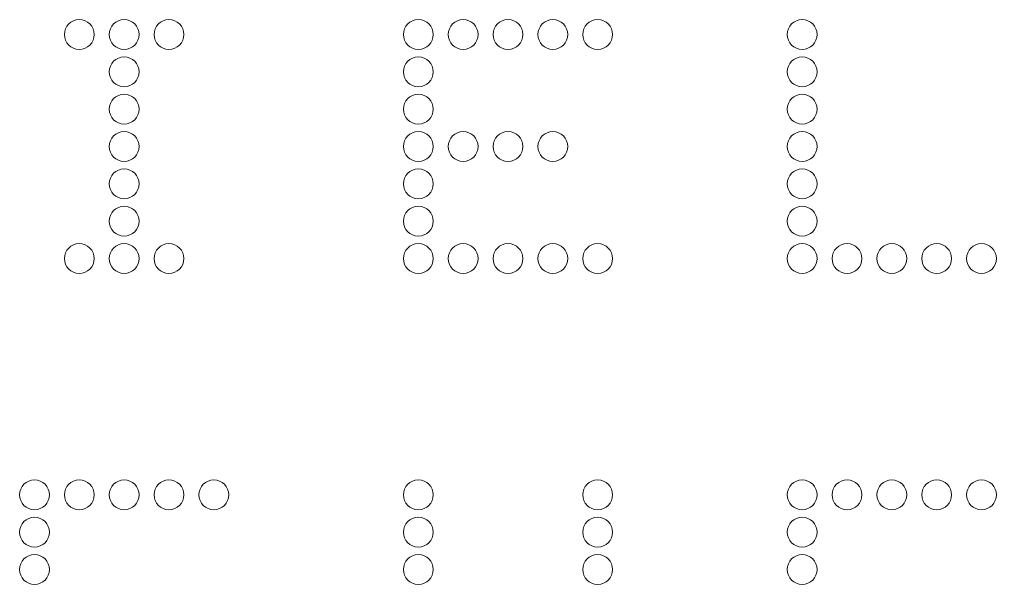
# Model space of a CAD drawing. Header units: millimetres. Extents: x -116 to 116, y -116 to 114.
# Drawn here: x -54.35 to -11.92, y -29.2 to -4.66 of the extents above; entities that cross this region are included whole.
import ezdxf

# ---------------------------------------------------------------- set-up
doc = ezdxf.new("R2010")
doc.units = ezdxf.units.MM
doc.header["$MEASUREMENT"] = 0
doc.layers.add('Laag 1', color=7, linetype='Continuous')

msp = doc.modelspace()

# ---------------------------------------------------------------- linework, layer by layer
at = {"layer": 'Laag 1', "color": 250, "lineweight": 9}
for points in [[(-52.4058, -5.3047), (-52.4058, -5.6617), (-52.1137, -5.9538), (-51.7567, -5.9538), (-51.7567, -5.9538), (-51.3996, -5.9538), (-51.1075, -5.6617), (-51.1075, -5.3047), (-51.1075, -5.3047), (-51.1075, -4.9477), (-51.3996, -4.6556), (-51.7567, -4.6556), (-51.7567, -4.6556), (-52.1137, -4.6556), (-52.4058, -4.9477), (-52.4058, -5.3047)], [(-50.4584, -5.3047), (-50.4584, -5.6617), (-50.1663, -5.9538), (-49.8093, -5.9538), (-49.8093, -5.9538), (-49.4523, -5.9538), (-49.1602, -5.6617), (-49.1602, -5.3047), (-49.1602, -5.3047), (-49.1602, -4.9477), (-49.4523, -4.6556), (-49.8093, -4.6556), (-49.8093, -4.6556), (-50.1663, -4.6556), (-50.4584, -4.9477), (-50.4584, -5.3047)], [(-48.5111, -5.3047), (-48.5111, -5.6617), (-48.219, -5.9538), (-47.862, -5.9538), (-47.862, -5.9538), (-47.505, -5.9538), (-47.2129, -5.6617), (-47.2129, -5.3047), (-47.2129, -5.3047), (-47.2129, -4.9477), (-47.505, -4.6556), (-47.862, -4.6556), (-47.862, -4.6556), (-48.219, -4.6556), (-48.5111, -4.9477), (-48.5111, -5.3047)], [(-37.68, -5.3047), (-37.68, -5.6617), (-37.3879, -5.9538), (-37.0309, -5.9538), (-37.0309, -5.9538), (-36.6739, -5.9538), (-36.3818, -5.6617), (-36.3818, -5.3047), (-36.3818, -5.3047), (-36.3818, -4.9477), (-36.6739, -4.6556), (-37.0309, -4.6556), (-37.0309, -4.6556), (-37.3879, -4.6556), (-37.68, -4.9477), (-37.68, -5.3047)], [(-35.7327, -5.3047), (-35.7327, -5.6617), (-35.4406, -5.9538), (-35.0836, -5.9538), (-35.0836, -5.9538), (-34.7265, -5.9538), (-34.4344, -5.6617), (-34.4344, -5.3047), (-34.4344, -5.3047), (-34.4344, -4.9477), (-34.7265, -4.6556), (-35.0836, -4.6556), (-35.0836, -4.6556), (-35.4406, -4.6556), (-35.7327, -4.9477), (-35.7327, -5.3047)], [(-33.7853, -5.3047), (-33.7853, -5.6617), (-33.4932, -5.9538), (-33.1362, -5.9538), (-33.1362, -5.9538), (-32.7792, -5.9538), (-32.4871, -5.6617), (-32.4871, -5.3047), (-32.4871, -5.3047), (-32.4871, -4.9477), (-32.7792, -4.6556), (-33.1362, -4.6556), (-33.1362, -4.6556), (-33.4932, -4.6556), (-33.7853, -4.9477), (-33.7853, -5.3047)], [(-31.838, -5.3047), (-31.838, -5.6617), (-31.5459, -5.9538), (-31.1889, -5.9538), (-31.1889, -5.9538), (-30.8319, -5.9538), (-30.5398, -5.6617), (-30.5398, -5.3047), (-30.5398, -5.3047), (-30.5398, -4.9477), (-30.8319, -4.6556), (-31.1889, -4.6556), (-31.1889, -4.6556), (-31.5459, -4.6556), (-31.838, -4.9477), (-31.838, -5.3047)], [(-29.8907, -5.3047), (-29.8907, -5.6617), (-29.5986, -5.9538), (-29.2415, -5.9538), (-29.2415, -5.9538), (-28.8845, -5.9538), (-28.5924, -5.6617), (-28.5924, -5.3047), (-28.5924, -5.3047), (-28.5924, -4.9477), (-28.8845, -4.6556), (-29.2415, -4.6556), (-29.2415, -4.6556), (-29.5986, -4.6556), (-29.8907, -4.9477), (-29.8907, -5.3047)], [(-21.0069, -5.3047), (-21.0069, -5.6617), (-20.7148, -5.9538), (-20.3578, -5.9538), (-20.3578, -5.9538), (-20.0008, -5.9538), (-19.7087, -5.6617), (-19.7087, -5.3047), (-19.7087, -5.3047), (-19.7087, -4.9477), (-20.0008, -4.6556), (-20.3578, -4.6556), (-20.3578, -4.6556), (-20.7148, -4.6556), (-21.0069, -4.9477), (-21.0069, -5.3047)], [(-50.4584, -6.9275), (-50.4584, -7.2845), (-50.1663, -7.5766), (-49.8093, -7.5766), (-49.8093, -7.5766), (-49.4523, -7.5766), (-49.1602, -7.2845), (-49.1602, -6.9275), (-49.1602, -6.9275), (-49.1602, -6.5705), (-49.4523, -6.2784), (-49.8093, -6.2784), (-49.8093, -6.2784), (-50.1663, -6.2784), (-50.4584, -6.5705), (-50.4584, -6.9275)], [(-37.68, -6.9275), (-37.68, -7.2845), (-37.3879, -7.5766), (-37.0309, -7.5766), (-37.0309, -7.5766), (-36.6739, -7.5766), (-36.3818, -7.2845), (-36.3818, -6.9275), (-36.3818, -6.9275), (-36.3818, -6.5705), (-36.6739, -6.2784), (-37.0309, -6.2784), (-37.0309, -6.2784), (-37.3879, -6.2784), (-37.68, -6.5705), (-37.68, -6.9275)], [(-21.0069, -6.9275), (-21.0069, -7.2845), (-20.7148, -7.5766), (-20.3578, -7.5766), (-20.3578, -7.5766), (-20.0008, -7.5766), (-19.7087, -7.2845), (-19.7087, -6.9275), (-19.7087, -6.9275), (-19.7087, -6.5705), (-20.0008, -6.2784), (-20.3578, -6.2784), (-20.3578, -6.2784), (-20.7148, -6.2784), (-21.0069, -6.5705), (-21.0069, -6.9275)], [(-50.4584, -8.5503), (-50.4584, -8.9073), (-50.1663, -9.1994), (-49.8093, -9.1994), (-49.8093, -9.1994), (-49.4523, -9.1994), (-49.1602, -8.9073), (-49.1602, -8.5503), (-49.1602, -8.5503), (-49.1602, -8.1933), (-49.4523, -7.9012), (-49.8093, -7.9012), (-49.8093, -7.9012), (-50.1663, -7.9012), (-50.4584, -8.1933), (-50.4584, -8.5503)], [(-37.68, -8.5503), (-37.68, -8.9073), (-37.3879, -9.1994), (-37.0309, -9.1994), (-37.0309, -9.1994), (-36.6739, -9.1994), (-36.3818, -8.9073), (-36.3818, -8.5503), (-36.3818, -8.5503), (-36.3818, -8.1933), (-36.6739, -7.9012), (-37.0309, -7.9012), (-37.0309, -7.9012), (-37.3879, -7.9012), (-37.68, -8.1933), (-37.68, -8.5503)], [(-21.0069, -8.5503), (-21.0069, -8.9073), (-20.7148, -9.1994), (-20.3578, -9.1994), (-20.3578, -9.1994), (-20.0008, -9.1994), (-19.7087, -8.9073), (-19.7087, -8.5503), (-19.7087, -8.5503), (-19.7087, -8.1933), (-20.0008, -7.9012), (-20.3578, -7.9012), (-20.3578, -7.9012), (-20.7148, -7.9012), (-21.0069, -8.1933), (-21.0069, -8.5503)], [(-50.4584, -10.173), (-50.4584, -10.5301), (-50.1663, -10.8222), (-49.8093, -10.8222), (-49.8093, -10.8222), (-49.4523, -10.8222), (-49.1602, -10.5301), (-49.1602, -10.173), (-49.1602, -10.173), (-49.1602, -9.816), (-49.4523, -9.5239), (-49.8093, -9.5239), (-49.8093, -9.5239), (-50.1663, -9.5239), (-50.4584, -9.816), (-50.4584, -10.173)], [(-37.68, -10.173), (-37.68, -10.5301), (-37.3879, -10.8222), (-37.0309, -10.8222), (-37.0309, -10.8222), (-36.6739, -10.8222), (-36.3818, -10.5301), (-36.3818, -10.173), (-36.3818, -10.173), (-36.3818, -9.816), (-36.6739, -9.5239), (-37.0309, -9.5239), (-37.0309, -9.5239), (-37.3879, -9.5239), (-37.68, -9.816), (-37.68, -10.173)], [(-35.7327, -10.173), (-35.7327, -10.5301), (-35.4406, -10.8222), (-35.0836, -10.8222), (-35.0836, -10.8222), (-34.7265, -10.8222), (-34.4344, -10.5301), (-34.4344, -10.173), (-34.4344, -10.173), (-34.4344, -9.816), (-34.7265, -9.5239), (-35.0836, -9.5239), (-35.0836, -9.5239), (-35.4406, -9.5239), (-35.7327, -9.816), (-35.7327, -10.173)], [(-33.7853, -10.173), (-33.7853, -10.5301), (-33.4932, -10.8222), (-33.1362, -10.8222), (-33.1362, -10.8222), (-32.7792, -10.8222), (-32.4871, -10.5301), (-32.4871, -10.173), (-32.4871, -10.173), (-32.4871, -9.816), (-32.7792, -9.5239), (-33.1362, -9.5239), (-33.1362, -9.5239), (-33.4932, -9.5239), (-33.7853, -9.816), (-33.7853, -10.173)], [(-31.838, -10.173), (-31.838, -10.5301), (-31.5459, -10.8222), (-31.1889, -10.8222), (-31.1889, -10.8222), (-30.8319, -10.8222), (-30.5398, -10.5301), (-30.5398, -10.173), (-30.5398, -10.173), (-30.5398, -9.816), (-30.8319, -9.5239), (-31.1889, -9.5239), (-31.1889, -9.5239), (-31.5459, -9.5239), (-31.838, -9.816), (-31.838, -10.173)], [(-21.0069, -10.173), (-21.0069, -10.5301), (-20.7148, -10.8222), (-20.3578, -10.8222), (-20.3578, -10.8222), (-20.0008, -10.8222), (-19.7087, -10.5301), (-19.7087, -10.173), (-19.7087, -10.173), (-19.7087, -9.816), (-20.0008, -9.5239), (-20.3578, -9.5239), (-20.3578, -9.5239), (-20.7148, -9.5239), (-21.0069, -9.816), (-21.0069, -10.173)], [(-50.4584, -11.7958), (-50.4584, -12.1528), (-50.1663, -12.4449), (-49.8093, -12.4449), (-49.8093, -12.4449), (-49.4523, -12.4449), (-49.1602, -12.1528), (-49.1602, -11.7958), (-49.1602, -11.7958), (-49.1602, -11.4388), (-49.4523, -11.1467), (-49.8093, -11.1467), (-49.8093, -11.1467), (-50.1663, -11.1467), (-50.4584, -11.4388), (-50.4584, -11.7958)], [(-37.68, -11.7958), (-37.68, -12.1528), (-37.3879, -12.4449), (-37.0309, -12.4449), (-37.0309, -12.4449), (-36.6739, -12.4449), (-36.3818, -12.1528), (-36.3818, -11.7958), (-36.3818, -11.7958), (-36.3818, -11.4388), (-36.6739, -11.1467), (-37.0309, -11.1467), (-37.0309, -11.1467), (-37.3879, -11.1467), (-37.68, -11.4388), (-37.68, -11.7958)], [(-21.0069, -11.7958), (-21.0069, -12.1528), (-20.7148, -12.4449), (-20.3578, -12.4449), (-20.3578, -12.4449), (-20.0008, -12.4449), (-19.7087, -12.1528), (-19.7087, -11.7958), (-19.7087, -11.7958), (-19.7087, -11.4388), (-20.0008, -11.1467), (-20.3578, -11.1467), (-20.3578, -11.1467), (-20.7148, -11.1467), (-21.0069, -11.4388), (-21.0069, -11.7958)], [(-50.4584, -13.4186), (-50.4584, -13.7756), (-50.1663, -14.0677), (-49.8093, -14.0677), (-49.8093, -14.0677), (-49.4523, -14.0677), (-49.1602, -13.7756), (-49.1602, -13.4186), (-49.1602, -13.4186), (-49.1602, -13.0616), (-49.4523, -12.7695), (-49.8093, -12.7695), (-49.8093, -12.7695), (-50.1663, -12.7695), (-50.4584, -13.0616), (-50.4584, -13.4186)], [(-37.68, -13.4186), (-37.68, -13.7756), (-37.3879, -14.0677), (-37.0309, -14.0677), (-37.0309, -14.0677), (-36.6739, -14.0677), (-36.3818, -13.7756), (-36.3818, -13.4186), (-36.3818, -13.4186), (-36.3818, -13.0616), (-36.6739, -12.7695), (-37.0309, -12.7695), (-37.0309, -12.7695), (-37.3879, -12.7695), (-37.68, -13.0616), (-37.68, -13.4186)], [(-21.0069, -13.4186), (-21.0069, -13.7756), (-20.7148, -14.0677), (-20.3578, -14.0677), (-20.3578, -14.0677), (-20.0008, -14.0677), (-19.7087, -13.7756), (-19.7087, -13.4186), (-19.7087, -13.4186), (-19.7087, -13.0616), (-20.0008, -12.7695), (-20.3578, -12.7695), (-20.3578, -12.7695), (-20.7148, -12.7695), (-21.0069, -13.0616), (-21.0069, -13.4186)], [(-52.4058, -15.0414), (-52.4058, -15.3984), (-52.1137, -15.6905), (-51.7567, -15.6905), (-51.7567, -15.6905), (-51.3996, -15.6905), (-51.1075, -15.3984), (-51.1075, -15.0414), (-51.1075, -15.0414), (-51.1075, -14.6844), (-51.3996, -14.3923), (-51.7567, -14.3923), (-51.7567, -14.3923), (-52.1137, -14.3923), (-52.4058, -14.6844), (-52.4058, -15.0414)], [(-50.4584, -15.0414), (-50.4584, -15.3984), (-50.1663, -15.6905), (-49.8093, -15.6905), (-49.8093, -15.6905), (-49.4523, -15.6905), (-49.1602, -15.3984), (-49.1602, -15.0414), (-49.1602, -15.0414), (-49.1602, -14.6844), (-49.4523, -14.3923), (-49.8093, -14.3923), (-49.8093, -14.3923), (-50.1663, -14.3923), (-50.4584, -14.6844), (-50.4584, -15.0414)], [(-48.5111, -15.0414), (-48.5111, -15.3984), (-48.219, -15.6905), (-47.862, -15.6905), (-47.862, -15.6905), (-47.505, -15.6905), (-47.2129, -15.3984), (-47.2129, -15.0414), (-47.2129, -15.0414), (-47.2129, -14.6844), (-47.505, -14.3923), (-47.862, -14.3923), (-47.862, -14.3923), (-48.219, -14.3923), (-48.5111, -14.6844), (-48.5111, -15.0414)], [(-37.68, -15.0414), (-37.68, -15.3984), (-37.3879, -15.6905), (-37.0309, -15.6905), (-37.0309, -15.6905), (-36.6739, -15.6905), (-36.3818, -15.3984), (-36.3818, -15.0414), (-36.3818, -15.0414), (-36.3818, -14.6844), (-36.6739, -14.3923), (-37.0309, -14.3923), (-37.0309, -14.3923), (-37.3879, -14.3923), (-37.68, -14.6844), (-37.68, -15.0414)], [(-35.7327, -15.0414), (-35.7327, -15.3984), (-35.4406, -15.6905), (-35.0836, -15.6905), (-35.0836, -15.6905), (-34.7265, -15.6905), (-34.4344, -15.3984), (-34.4344, -15.0414), (-34.4344, -15.0414), (-34.4344, -14.6844), (-34.7265, -14.3923), (-35.0836, -14.3923), (-35.0836, -14.3923), (-35.4406, -14.3923), (-35.7327, -14.6844), (-35.7327, -15.0414)], [(-33.7853, -15.0414), (-33.7853, -15.3984), (-33.4932, -15.6905), (-33.1362, -15.6905), (-33.1362, -15.6905), (-32.7792, -15.6905), (-32.4871, -15.3984), (-32.4871, -15.0414), (-32.4871, -15.0414), (-32.4871, -14.6844), (-32.7792, -14.3923), (-33.1362, -14.3923), (-33.1362, -14.3923), (-33.4932, -14.3923), (-33.7853, -14.6844), (-33.7853, -15.0414)], [(-31.838, -15.0414), (-31.838, -15.3984), (-31.5459, -15.6905), (-31.1889, -15.6905), (-31.1889, -15.6905), (-30.8319, -15.6905), (-30.5398, -15.3984), (-30.5398, -15.0414), (-30.5398, -15.0414), (-30.5398, -14.6844), (-30.8319, -14.3923), (-31.1889, -14.3923), (-31.1889, -14.3923), (-31.5459, -14.3923), (-31.838, -14.6844), (-31.838, -15.0414)], [(-29.8907, -15.0414), (-29.8907, -15.3984), (-29.5986, -15.6905), (-29.2415, -15.6905), (-29.2415, -15.6905), (-28.8845, -15.6905), (-28.5924, -15.3984), (-28.5924, -15.0414), (-28.5924, -15.0414), (-28.5924, -14.6844), (-28.8845, -14.3923), (-29.2415, -14.3923), (-29.2415, -14.3923), (-29.5986, -14.3923), (-29.8907, -14.6844), (-29.8907, -15.0414)], [(-21.0069, -15.0414), (-21.0069, -15.3984), (-20.7148, -15.6905), (-20.3578, -15.6905), (-20.3578, -15.6905), (-20.0008, -15.6905), (-19.7087, -15.3984), (-19.7087, -15.0414), (-19.7087, -15.0414), (-19.7087, -14.6844), (-20.0008, -14.3923), (-20.3578, -14.3923), (-20.3578, -14.3923), (-20.7148, -14.3923), (-21.0069, -14.6844), (-21.0069, -15.0414)], [(-19.0596, -15.0414), (-19.0596, -15.3984), (-18.7675, -15.6905), (-18.4105, -15.6905), (-18.4105, -15.6905), (-18.0534, -15.6905), (-17.7613, -15.3984), (-17.7613, -15.0414), (-17.7613, -15.0414), (-17.7613, -14.6844), (-18.0534, -14.3923), (-18.4105, -14.3923), (-18.4105, -14.3923), (-18.7675, -14.3923), (-19.0596, -14.6844), (-19.0596, -15.0414)], [(-17.1122, -15.0414), (-17.1122, -15.3984), (-16.8201, -15.6905), (-16.4631, -15.6905), (-16.4631, -15.6905), (-16.1061, -15.6905), (-15.814, -15.3984), (-15.814, -15.0414), (-15.814, -15.0414), (-15.814, -14.6844), (-16.1061, -14.3923), (-16.4631, -14.3923), (-16.4631, -14.3923), (-16.8201, -14.3923), (-17.1122, -14.6844), (-17.1122, -15.0414)], [(-15.1649, -15.0414), (-15.1649, -15.3984), (-14.8728, -15.6905), (-14.5158, -15.6905), (-14.5158, -15.6905), (-14.1588, -15.6905), (-13.8667, -15.3984), (-13.8667, -15.0414), (-13.8667, -15.0414), (-13.8667, -14.6844), (-14.1588, -14.3923), (-14.5158, -14.3923), (-14.5158, -14.3923), (-14.8728, -14.3923), (-15.1649, -14.6844), (-15.1649, -15.0414)], [(-13.2176, -15.0414), (-13.2176, -15.3984), (-12.9255, -15.6905), (-12.5684, -15.6905), (-12.5684, -15.6905), (-12.2114, -15.6905), (-11.9193, -15.3984), (-11.9193, -15.0414), (-11.9193, -15.0414), (-11.9193, -14.6844), (-12.2114, -14.3923), (-12.5684, -14.3923), (-12.5684, -14.3923), (-12.9255, -14.3923), (-13.2176, -14.6844), (-13.2176, -15.0414)], [(-54.3531, -25.307), (-54.3531, -25.664), (-54.061, -25.9561), (-53.704, -25.9561), (-53.704, -25.9561), (-53.347, -25.9561), (-53.0549, -25.664), (-53.0549, -25.307), (-53.0549, -25.307), (-53.0549, -24.95), (-53.347, -24.6579), (-53.704, -24.6579), (-53.704, -24.6579), (-54.061, -24.6579), (-54.3531, -24.95), (-54.3531, -25.307)], [(-52.4058, -25.307), (-52.4058, -25.664), (-52.1137, -25.9561), (-51.7567, -25.9561), (-51.7567, -25.9561), (-51.3996, -25.9561), (-51.1075, -25.664), (-51.1075, -25.307), (-51.1075, -25.307), (-51.1075, -24.95), (-51.3996, -24.6579), (-51.7567, -24.6579), (-51.7567, -24.6579), (-52.1137, -24.6579), (-52.4058, -24.95), (-52.4058, -25.307)], [(-50.4584, -25.307), (-50.4584, -25.664), (-50.1663, -25.9561), (-49.8093, -25.9561), (-49.8093, -25.9561), (-49.4523, -25.9561), (-49.1602, -25.664), (-49.1602, -25.307), (-49.1602, -25.307), (-49.1602, -24.95), (-49.4523, -24.6579), (-49.8093, -24.6579), (-49.8093, -24.6579), (-50.1663, -24.6579), (-50.4584, -24.95), (-50.4584, -25.307)], [(-48.5111, -25.307), (-48.5111, -25.664), (-48.219, -25.9561), (-47.862, -25.9561), (-47.862, -25.9561), (-47.505, -25.9561), (-47.2129, -25.664), (-47.2129, -25.307), (-47.2129, -25.307), (-47.2129, -24.95), (-47.505, -24.6579), (-47.862, -24.6579), (-47.862, -24.6579), (-48.219, -24.6579), (-48.5111, -24.95), (-48.5111, -25.307)], [(-46.5638, -25.307), (-46.5638, -25.664), (-46.2717, -25.9561), (-45.9146, -25.9561), (-45.9146, -25.9561), (-45.5576, -25.9561), (-45.2655, -25.664), (-45.2655, -25.307), (-45.2655, -25.307), (-45.2655, -24.95), (-45.5576, -24.6579), (-45.9146, -24.6579), (-45.9146, -24.6579), (-46.2717, -24.6579), (-46.5638, -24.95), (-46.5638, -25.307)], [(-37.68, -25.307), (-37.68, -25.664), (-37.3879, -25.9561), (-37.0309, -25.9561), (-37.0309, -25.9561), (-36.6739, -25.9561), (-36.3818, -25.664), (-36.3818, -25.307), (-36.3818, -25.307), (-36.3818, -24.95), (-36.6739, -24.6579), (-37.0309, -24.6579), (-37.0309, -24.6579), (-37.3879, -24.6579), (-37.68, -24.95), (-37.68, -25.307)], [(-29.8907, -25.307), (-29.8907, -25.664), (-29.5986, -25.9561), (-29.2415, -25.9561), (-29.2415, -25.9561), (-28.8845, -25.9561), (-28.5924, -25.664), (-28.5924, -25.307), (-28.5924, -25.307), (-28.5924, -24.95), (-28.8845, -24.6579), (-29.2415, -24.6579), (-29.2415, -24.6579), (-29.5986, -24.6579), (-29.8907, -24.95), (-29.8907, -25.307)], [(-21.0069, -25.307), (-21.0069, -25.664), (-20.7148, -25.9561), (-20.3578, -25.9561), (-20.3578, -25.9561), (-20.0008, -25.9561), (-19.7087, -25.664), (-19.7087, -25.307), (-19.7087, -25.307), (-19.7087, -24.95), (-20.0008, -24.6579), (-20.3578, -24.6579), (-20.3578, -24.6579), (-20.7148, -24.6579), (-21.0069, -24.95), (-21.0069, -25.307)], [(-19.0596, -25.307), (-19.0596, -25.664), (-18.7675, -25.9561), (-18.4105, -25.9561), (-18.4105, -25.9561), (-18.0534, -25.9561), (-17.7613, -25.664), (-17.7613, -25.307), (-17.7613, -25.307), (-17.7613, -24.95), (-18.0534, -24.6579), (-18.4105, -24.6579), (-18.4105, -24.6579), (-18.7675, -24.6579), (-19.0596, -24.95), (-19.0596, -25.307)], [(-17.1122, -25.307), (-17.1122, -25.664), (-16.8201, -25.9561), (-16.4631, -25.9561), (-16.4631, -25.9561), (-16.1061, -25.9561), (-15.814, -25.664), (-15.814, -25.307), (-15.814, -25.307), (-15.814, -24.95), (-16.1061, -24.6579), (-16.4631, -24.6579), (-16.4631, -24.6579), (-16.8201, -24.6579), (-17.1122, -24.95), (-17.1122, -25.307)], [(-15.1649, -25.307), (-15.1649, -25.664), (-14.8728, -25.9561), (-14.5158, -25.9561), (-14.5158, -25.9561), (-14.1588, -25.9561), (-13.8667, -25.664), (-13.8667, -25.307), (-13.8667, -25.307), (-13.8667, -24.95), (-14.1588, -24.6579), (-14.5158, -24.6579), (-14.5158, -24.6579), (-14.8728, -24.6579), (-15.1649, -24.95), (-15.1649, -25.307)], [(-13.2176, -25.307), (-13.2176, -25.664), (-12.9255, -25.9561), (-12.5684, -25.9561), (-12.5684, -25.9561), (-12.2114, -25.9561), (-11.9193, -25.664), (-11.9193, -25.307), (-11.9193, -25.307), (-11.9193, -24.95), (-12.2114, -24.6579), (-12.5684, -24.6579), (-12.5684, -24.6579), (-12.9255, -24.6579), (-13.2176, -24.95), (-13.2176, -25.307)], [(-54.3531, -26.9298), (-54.3531, -27.2868), (-54.061, -27.5789), (-53.704, -27.5789), (-53.704, -27.5789), (-53.347, -27.5789), (-53.0549, -27.2868), (-53.0549, -26.9298), (-53.0549, -26.9298), (-53.0549, -26.5728), (-53.347, -26.2807), (-53.704, -26.2807), (-53.704, -26.2807), (-54.061, -26.2807), (-54.3531, -26.5728), (-54.3531, -26.9298)], [(-37.68, -26.9298), (-37.68, -27.2868), (-37.3879, -27.5789), (-37.0309, -27.5789), (-37.0309, -27.5789), (-36.6739, -27.5789), (-36.3818, -27.2868), (-36.3818, -26.9298), (-36.3818, -26.9298), (-36.3818, -26.5728), (-36.6739, -26.2807), (-37.0309, -26.2807), (-37.0309, -26.2807), (-37.3879, -26.2807), (-37.68, -26.5728), (-37.68, -26.9298)], [(-29.8907, -26.9298), (-29.8907, -27.2868), (-29.5986, -27.5789), (-29.2415, -27.5789), (-29.2415, -27.5789), (-28.8845, -27.5789), (-28.5924, -27.2868), (-28.5924, -26.9298), (-28.5924, -26.9298), (-28.5924, -26.5728), (-28.8845, -26.2807), (-29.2415, -26.2807), (-29.2415, -26.2807), (-29.5986, -26.2807), (-29.8907, -26.5728), (-29.8907, -26.9298)], [(-21.0069, -26.9298), (-21.0069, -27.2868), (-20.7148, -27.5789), (-20.3578, -27.5789), (-20.3578, -27.5789), (-20.0008, -27.5789), (-19.7087, -27.2868), (-19.7087, -26.9298), (-19.7087, -26.9298), (-19.7087, -26.5728), (-20.0008, -26.2807), (-20.3578, -26.2807), (-20.3578, -26.2807), (-20.7148, -26.2807), (-21.0069, -26.5728), (-21.0069, -26.9298)], [(-54.3531, -28.5526), (-54.3531, -28.9096), (-54.061, -29.2017), (-53.704, -29.2017), (-53.704, -29.2017), (-53.347, -29.2017), (-53.0549, -28.9096), (-53.0549, -28.5526), (-53.0549, -28.5526), (-53.0549, -28.1956), (-53.347, -27.9035), (-53.704, -27.9035), (-53.704, -27.9035), (-54.061, -27.9035), (-54.3531, -28.1956), (-54.3531, -28.5526)], [(-37.68, -28.5526), (-37.68, -28.9096), (-37.3879, -29.2017), (-37.0309, -29.2017), (-37.0309, -29.2017), (-36.6739, -29.2017), (-36.3818, -28.9096), (-36.3818, -28.5526), (-36.3818, -28.5526), (-36.3818, -28.1956), (-36.6739, -27.9035), (-37.0309, -27.9035), (-37.0309, -27.9035), (-37.3879, -27.9035), (-37.68, -28.1956), (-37.68, -28.5526)], [(-29.8907, -28.5526), (-29.8907, -28.9096), (-29.5986, -29.2017), (-29.2415, -29.2017), (-29.2415, -29.2017), (-28.8845, -29.2017), (-28.5924, -28.9096), (-28.5924, -28.5526), (-28.5924, -28.5526), (-28.5924, -28.1956), (-28.8845, -27.9035), (-29.2415, -27.9035), (-29.2415, -27.9035), (-29.5986, -27.9035), (-29.8907, -28.1956), (-29.8907, -28.5526)], [(-21.0069, -28.5526), (-21.0069, -28.9096), (-20.7148, -29.2017), (-20.3578, -29.2017), (-20.3578, -29.2017), (-20.0008, -29.2017), (-19.7087, -28.9096), (-19.7087, -28.5526), (-19.7087, -28.5526), (-19.7087, -28.1956), (-20.0008, -27.9035), (-20.3578, -27.9035), (-20.3578, -27.9035), (-20.7148, -27.9035), (-21.0069, -28.1956), (-21.0069, -28.5526)]]:
    msp.add_open_spline(points, degree=3, knots=[0, 0, 0, 0, 0.2, 0.2, 0.2, 0.2, 0.4, 0.4, 0.4, 0.4, 0.6, 0.6, 0.6, 0.6, 1, 1, 1, 1], dxfattribs=at)

doc.saveas('drawing.dxf')
